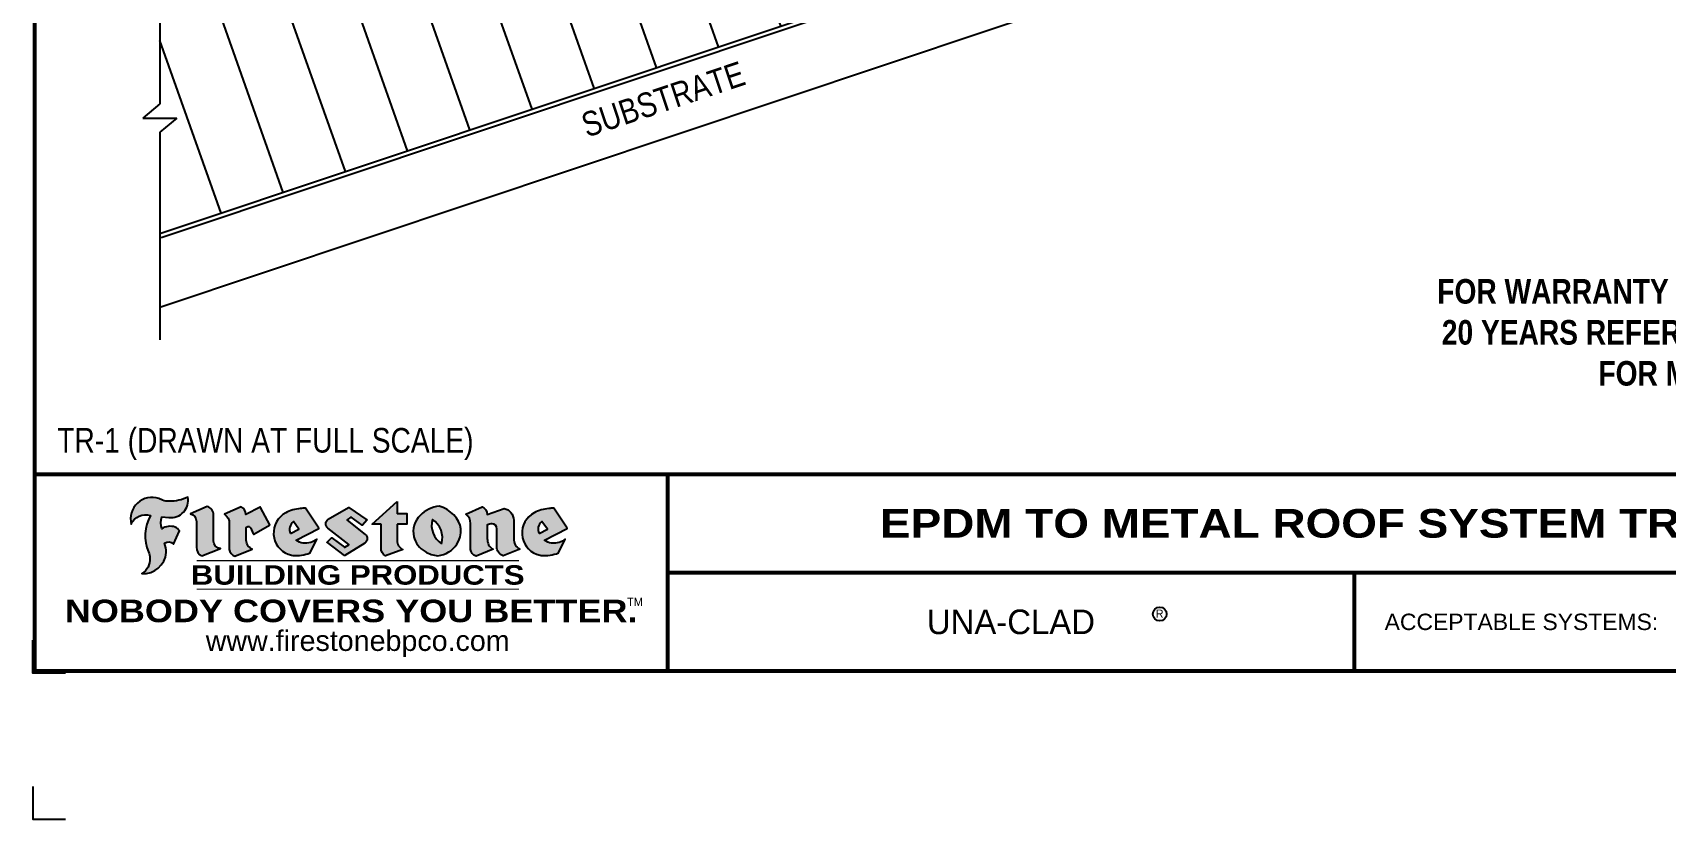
# Model space of a CAD drawing. Header units: inches. Extents: x 0 to 20, y 0 to 16.8.
# Drawn here: x 0 to 12.46, y 0 to 6 of the extents above; entities that cross this region are included whole.
import ezdxf
from ezdxf.enums import TextEntityAlignment as Align

# ---------------------------------------------------------------- set-up
doc = ezdxf.new("R2010")
doc.units = ezdxf.units.IN
doc.header["$MEASUREMENT"] = 0
doc.layers.get('0').update_dxf_attribs({"linetype": 'CONTINUOUS'})
doc.layers.get('DEFPOINTS').update_dxf_attribs({"linetype": 'CONTINUOUS'})
for name, color, linetype in [('FSBP-ANNO-NOTE', 7, 'CONTINUOUS'), ('FSBP-INSULATION', 7, 'CONTINUOUS'), ('FSBP-SUBSTRATE-GENERIC', 9, 'CONTINUOUS'), ('FSBP-TTLB', 7, 'CONTINUOUS'), ('FSBP-TTLB-BORDER', 7, 'CONTINUOUS'), ('FSBP-TTLB-TEXT', 7, 'CONTINUOUS'), ('FSBP-WALL-CURB', 9, 'CONTINUOUS')]:
    doc.layers.add(name, color=color, linetype=linetype)
doc.styles.add('ARIAL', font='arial.ttf')
doc.styles.add('ARIAL_BOLD', font='')
doc.styles.add('BANKGOTHIC', font='bgothm.ttf')
doc.styles.add('FSBP_ARIAL_NAR', font='ARIALN.TTF')
doc.styles.get('ARIAL_BOLD').set_extended_font_data('Arial Black')

# ---------------------------------------------------------------- blocks, each defined once
blk = doc.blocks.new('A$C486F1324')
at = {"layer": 'FSBP-TTLB-TEXT'}
h = blk.add_hatch(color=1, dxfattribs=at)
edge = h.paths.add_edge_path()
edge.add_arc((1.05293473454803, 2.432581823257731), 0.1319107607348553, 264.0410451462098, 370.3106169565175)
edge.add_arc((1.043176611464152, 2.752262660202042), 0.3273056962876236, 270.05058356628535, 295.23459397187514, ccw=False)
edge.add_arc((1.038426922191803, 2.56403150268051), 0.13916565617135, 249.3281275763668, 272.0749124149863, ccw=False)
edge.add_line((0.989299278179902, 2.433825686944644), (0.9631177487359136, 2.445558787492629))
edge.add_arc((0.9095748620182865, 2.291407038981255), 0.1631857907024101, 70.84590087378872, 194.3325259843273)
edge.add_arc((0.8600509757814071, 2.204839658458385), 0.1179914261095279, 70.96950098067123, 156.9641407594483, ccw=False)
edge.add_arc((1.168766374175352, 2.162383550941515), 0.3110405457095052, 150.323113748316, 203.2084295854517)
edge.add_arc((0.7718745149407522, 1.989572487159472), 0.121858715661731, 0.8849157075190988, 24.34668939894999, ccw=False)
edge.add_arc((0.7650031314481953, 1.983307491475024), 0.1289731377238324, -58.36655102076742, 3.6216782311386737, ccw=False)
edge.add_arc((0.8412948678329051, 2.051617467449851), 0.1783301886510352, 267.2205474105585, 354.1381621173521)
edge.add_arc((0.8059370697409881, 2.029692373120287), 0.212787892960859, 0.9996158580669322, 21.00503380861244)
edge.add_arc((1.034432087517867, 2.064164197730946), 0.05136395668415856, 40.821177131732725, 125.52727787225791, ccw=False)
edge.add_line((1.073301941138498, 2.097740834336818), (1.118401912534369, 2.200031471354478))
edge.add_arc((1.056483187403122, 2.160862735149867), 0.07326744446031509, 32.31675181867256, 66.31481236598174)
edge.add_arc((1.047887483703787, 2.124501603239696), 0.110224694801178, 69.81791323323885, 125.254734720681)
edge.add_arc((1.143333842085744, 2.261873949018218), 0.1659710644737307, 164.1569669952081, 196.5811013160487, ccw=False)
edge.add_line((0.9836674837126961, 2.307184524455224), (1.039240299265617, 2.301383838364885))
h = blk.add_hatch(color=1, dxfattribs=at)
edge = h.paths.add_edge_path()
edge.add_line((1.290864384038019, 2.008492524202993), (1.43097033225452, 2.064791420292025))
edge.add_arc((1.436644270662416, 2.121823377800686), 0.0573135041183696, 181.971787100199, 264.31851000495806, ccw=False)
edge.add_line((1.379364702405683, 2.119851370029735), (1.37903731712966, 2.320596934648066))
edge.add_arc((1.309888624547209, 2.320484163719063), 0.06914878453844908, 0.0934405599589634, 72.42834396969008)
edge.add_line((1.330764526052365, 2.386406475112793), (1.202464409119062, 2.328412355415324))
edge.add_arc((1.190871232973747, 2.27232224160737), 0.05727567197445638, -0.017399788185684884, 78.322067691347, ccw=False)
edge.add_line((1.248146902307115, 2.272304847925781), (1.248199233300755, 2.075706805862339))
edge.add_arc((1.321324461293944, 2.07497573358174), 0.07312888236350451, 179.4272023230205, 245.3845503102953)
h = blk.add_hatch(color=1, dxfattribs=at)
edge = h.paths.add_edge_path()
edge.add_line((1.807651786805041, 2.246865396077439), (1.737783921756391, 2.3789790723241))
edge.add_arc((1.735744620158095, 2.377900594660677), 0.002306916790721869, 27.871971334059, 117.3766794470738)
edge.add_line((1.734683811260555, 2.37994914282028), (1.626263425247162, 2.323805327202692))
edge.add_arc((1.56271380654142, 2.324730636700022), 0.06355635479880146, 359.1658080110728, 425.8793658831422)
edge.add_line((1.58868669411409, 2.382737699601435), (1.462504212281334, 2.325700791685492))
edge.add_arc((1.423437031978647, 2.260476169502841), 0.07602957263902102, -3.4414039757249952, 59.079922442849806, ccw=False)
edge.add_line((1.499329501278754, 2.255912287470565), (1.499329501278754, 2.058449488485891))
edge.add_arc((1.556162430058898, 2.062578896434379), 0.05698275005415229, 184.1557352478596, 255.3066498366543)
edge.add_line((1.541709001656801, 2.007459641984056), (1.672916305560551, 2.060182788021976))
edge.add_arc((1.703923541705656, 2.128694263707063), 0.0752015358480571, 207.5160880841914, 245.649226723163, ccw=False)
edge.add_arc((1.736675161903364, 2.139384485703829), 0.1093332836229114, 179.4823365255142, 204.5537900001095, ccw=False)
edge.add_line((1.62734634068791, 2.140372291052628), (1.62734634068791, 2.218192830870564))
edge.add_arc((1.644214729975653, 2.216674003513419), 0.01693662875851178, 28.356188110623293, 174.8549701683578, ccw=False)
edge.add_arc((1.642965400400852, 2.211114314414412), 0.02111886817708026, 22.216893572439176, 40.102139564264576, ccw=False)
edge.add_line((1.662516385616714, 2.219099649108088), (1.682263761023097, 2.175858276730239))
edge.add_arc((1.6843622118052, 2.176816592645914), 0.002306916790685473, 204.5451281842827, 299.6323508190097)
edge.add_line((1.685502826970224, 2.174811383897563), (1.806753100371753, 2.243781709665697))
edge.add_line((1.806753100371753, 2.243781709665697), (1.807651786805041, 2.246865396077439))
h = blk.add_hatch(color=1, dxfattribs=at)
h.paths.add_polyline_path([(2.079013696958969, 2.372509599487572, 0.02524281661523788), (2.04064932662921, 2.369780089618544, 0.1213611957758757), (1.917398876930707, 2.330017413997425, 0.6151668103976068), (1.948366326295928, 2.020927234590275, 0.05306812109568645), (1.983561194740633, 2.012967556948965, 0.1150932231766138), (2.114751686428195, 2.031339923561191), (2.166820534440563, 2.13634411089113, -0.08755405562188731), (2.119855574390459, 2.112121973331725, -0.265591761123442), (2.008317279265117, 2.129763140217776), (2.180972862525681, 2.216714869958551, 0.4518949533370738), (2.18184769374962, 2.220065341664835)])
h.paths.add_polyline_path([(2.029842278823895, 2.211936798819394), (1.966738618897312, 2.179300291603411, -0.3720533890450154), (1.98880241555118, 2.270120236003706)], flags=16)
h = blk.add_hatch(color=1, dxfattribs=at)
edge = h.paths.add_edge_path()
edge.add_arc((2.27603235730526, 2.253253635380584), 0.04152450223225725, 123.20805433950699, 232.2027298779723, ccw=False)
edge.add_line((2.253290182792528, 2.287996660350629), (2.409160936544441, 2.376738928011363))
edge.add_arc((2.410302318411599, 2.374734155577214), 0.002306916790741141, 55.646444661762985, 119.65426054492829, ccw=False)
edge.add_line((2.411604106875319, 2.376638679631967), (2.547434611018917, 2.283795229912059))
edge.add_arc((2.546093867806404, 2.281917925270474), 0.002306916790700397, -42.731101238422525, 54.4661353739603, ccw=False)
edge.add_line((2.547788405158445, 2.280352547283613), (2.514082878729613, 2.24386597727802))
edge.add_arc((2.512388341377596, 2.245431355264869), 0.002306916790673009, 233.7527076894891, 317.2688987613858, ccw=False)
edge.add_line((2.511024327141814, 2.243570890203742), (2.429474878371439, 2.303359494337499))
edge.add_arc((2.428110864135639, 2.301499029276328), 0.002306916790719975, 53.75270768979195, 124.4135619297851)
edge.add_line((2.426807081754208, 2.303402188907356), (2.398558946171835, 2.284050464081318))
edge.add_arc((2.399862728553238, 2.282147304450302), 0.002306916790694715, 124.413561929383, 231.8459020253661)
edge.add_line((2.398437564694706, 2.280333255648443), (2.535524934179665, 2.17263385734519))
edge.add_arc((2.50987198472614, 2.139980978912016), 0.04152450223225738, -55.21225898295222, 51.84590202520428, ccw=False)
edge.add_line((2.533563285444262, 2.105878096982181), (2.380059912363055, 2.01288121029809))
edge.add_arc((2.378864566801948, 2.014854282539261), 0.002306916790727091, 233.2955624372944, 301.20872157023166, ccw=False)
edge.add_line((2.377485752065996, 2.013004759626924), (2.246891586179532, 2.110362385828026))
edge.add_arc((2.248272903809107, 2.112210040201936), 0.002306916790697761, 135.5134179846413, 233.2179869199888, ccw=False)
edge.add_line((2.246627115749294, 2.113826594173005), (2.278464340477814, 2.146239569709692))
edge.add_arc((2.280110128537683, 2.144623015738608), 0.002306916790748419, 53.03528399993951, 135.5134179853709, ccw=False)
edge.add_line((2.281497330874759, 2.146466256025562), (2.37745964320722, 2.074246076768972))
edge.add_arc((2.378846845544219, 2.076089317055831), 0.002306916790626977, 233.0352840000668, 302.2362632414408)
edge.add_line((2.380077382034147, 2.074137998264391), (2.409909958711938, 2.092950954072577))
edge.add_arc((2.408679422222006, 2.094902272864085), 0.002306916790685166, 302.2362632406177, 412.2027298768422)
edge.add_line((2.410093260944637, 2.096725162094273), (2.2505832602986, 2.22044162923676))
h = blk.add_hatch(color=1, dxfattribs=at)
edge = h.paths.add_edge_path()
edge.add_line((2.779085526150499, 2.423583663157117), (2.779085526150499, 2.333881224553082))
edge.add_arc((2.781392442941157, 2.333881224553068), 0.00230691679065842, 179.9999999996471, 269.9999999996471)
edge.add_line((2.781392442941143, 2.331574307762409), (2.851042658398813, 2.331574307762409))
edge.add_arc((2.851042658398813, 2.329267390971708), 0.002306916790701052, 0, 90, ccw=False)
edge.add_line((2.853349575189514, 2.329267390971708), (2.853349575189514, 2.251757171804073))
edge.add_arc((2.851042658398828, 2.251757171804087), 0.002306916790686842, 269.99999999964706, 359.99999999964706, ccw=False)
edge.add_line((2.851042658398813, 2.2494502550134), (2.781392442941143, 2.2494502550134))
edge.add_arc((2.781392442941157, 2.247143338222742), 0.00230691679065842, 90.00000000035294, 180.0000000003529)
edge.add_line((2.779085526150499, 2.247143338222727), (2.779085526150499, 2.127433711485182))
edge.add_arc((2.852360918257401, 2.12369642034561), 0.07337063740681414, 177.0802527808787, 245.3249543133826)
edge.add_line((2.821730779419073, 2.057025249452735), (2.690154522263373, 2.008229701244503))
edge.add_arc((2.724235369940526, 2.066534893757658), 0.06753517344606048, 177.0345319916278, 239.69264280249018, ccw=False)
edge.add_line((2.656790633108545, 2.070028763539753), (2.656790633108545, 2.247143338222727))
edge.add_arc((2.654483716317887, 2.247143338222742), 0.00230691679065842, 359.9999999996471, 449.999999999647)
edge.add_line((2.654483716317901, 2.2494502550134), (2.588482915647847, 2.2494502550134))
edge.add_line((2.588482915647847, 2.2494502550134), (2.779085526150499, 2.423583663157117))
h = blk.add_hatch(color=1, dxfattribs=at)
edge = h.paths.add_edge_path(flags=16)
edge.add_arc((2.955988474005852, 2.146034781181318), 0.1684614578629418, 344.5558804047866, 417.0140046669545)
edge.add_arc((3.210083044523077, 2.242479849301684), 0.1684614578629413, 164.5558804047865, 237.0140046669547)
edge = h.paths.add_edge_path()
edge.add_arc((3.085000081380657, 2.190898847034975), 0.1828726885096672, 136.0914512150048, 191.213418978326)
edge.add_arc((3.080564515311864, 2.199009864590429), 0.1803148804748503, 194.0167254156723, 240.6663730831859)
edge.add_arc((3.113672006657439, 2.246327426840207), 0.2378525180183702, 239.2975390661776, 264.2889872773176)
edge.add_arc((3.064469747004688, 2.211810064170161), 0.2037606892471559, 277.1986764832036, 326.503572961274)
edge.add_arc((3.093364291682004, 2.196728640902951), 0.1713748657917089, 325.3768876809903, 406.3828327799088)
edge.add_arc((3.027464452944376, 2.141218864507682), 0.2571945645850002, 44.28462553519766, 73.82901434867304)
edge.add_arc((3.13277746446545, 2.132489990494792), 0.2579560664039133, 97.50292863483666, 134.1039137579026)
h = blk.add_hatch(color=1, dxfattribs=at)
edge = h.paths.add_edge_path()
edge.add_line((3.33831519343592, 2.058643648811753), (3.33831519343592, 2.255912287470565))
edge.add_arc((3.262422724135841, 2.260476169502887), 0.076029572638996, 356.5585960242387, 419.0799224428129)
edge.add_line((3.301489904438557, 2.325700791685492), (3.427672386271257, 2.382737699601435))
edge.add_arc((3.401699498698617, 2.324730636699968), 0.06355635479883828, 0.39626228338801184, 65.87936588318729, ccw=False)
edge.add_line((3.465254333483887, 2.325170194128376), (3.596151383567263, 2.371448459092008))
edge.add_arc((3.571369086579416, 2.27774289547643), 0.09692726601172152, 2.366977007666776, 75.18615851992018, ccw=False)
edge.add_line((3.668213654208745, 2.281745971443158), (3.668213654208745, 2.142456301410775))
edge.add_arc((3.777502514268014, 2.139339897279081), 0.1093332836229047, 178.3666365323575, 204.5537900000423)
edge.add_arc((3.744750894070185, 2.128649675282367), 0.07520153584796174, 207.5160880841712, 245.2240541443093)
edge.add_line((3.71323611585031, 2.060370178010899), (3.588210878431101, 2.010131177172084))
edge.add_arc((3.610972150886048, 2.078197660558692), 0.07177131519198725, 180.3328587115749, 251.5101856666586, ccw=False)
edge.add_line((3.539202046833867, 2.077780708850796), (3.539202046833867, 2.2155300510111))
edge.add_arc((3.501944494155337, 2.215955952136818), 0.0372599868942854, 359.3450650296065, 449.0500281941028)
edge.add_arc((3.498394839000171, 2.188871092646112), 0.06447454900600776, 86.29402372314017, 119.8211331593848)
edge.add_line((3.46633203284519, 2.244808056551889), (3.46633203284519, 2.140372291052628))
edge.add_arc((3.575660854060708, 2.139384485703815), 0.1093332836229751, 179.482336525507, 204.5537900001025)
edge.add_arc((3.542909233862866, 2.128694263706967), 0.0752015358479639, 207.51608808417, 245.6492267231416)
edge.add_line((3.511901997717774, 2.060182788021976), (3.380694693813967, 2.007459641984056))
edge.add_arc((3.395127450940398, 2.062546484817654), 0.05694615642555727, 183.9298782390169, 255.318496325343, ccw=False)
h = blk.add_hatch(color=1, dxfattribs=at)
h.paths.add_polyline_path([(3.973320437169735, 2.372509599487572, 0.02524281661523822), (3.934956066840033, 2.369780089618544, 0.1085638477195505), (3.823515797474061, 2.33691113673602, 0.6425897848490651), (3.842673066506751, 2.020927234590275, 0.05306812109569052), (3.877867934951342, 2.012967556948965, 0.1150932231766133), (4.009058426638961, 2.031339923561191), (4.061127274651329, 2.13634411089113, -0.08755405562189084), (4.014162314601225, 2.112121973331725, -0.2655917611234366), (3.902624019475826, 2.129763140217776), (4.075279602736447, 2.216714869958551, 0.4518949533370731), (4.076154433960386, 2.220065341664835)])
h.paths.add_polyline_path([(3.924149019034718, 2.211936798819394), (3.861045359108135, 2.179300291603411, -0.3720533890450147), (3.883109155761946, 2.270120236003706)], flags=16)
blk.add_circle((8.593239434063564, 1.565680298552095), 0.05268028021839655)
at = {"layer": 'DEFPOINTS', "color": 1}
blk.add_lwpolyline([(0.2499999648784577, 1.115208302549462), (-3.512154225088215e-08, 1.115208302549462), (-3.512154225088215e-08, 1.365208302549462)], dxfattribs=at)
at = {"layer": 'DEFPOINTS', "linetype": 'Continuous', "ltscale": 1.75}
blk.add_lwpolyline([(-3.512154225088215e-08, 0.2499999692161197), (-3.512154225088215e-08, -3.078388033372903e-08), (0.2499999648784577, -3.078388033372903e-08)], dxfattribs=at)
at = {"layer": 'FSBP-TTLB', "const_width": 0.03125}
for points in [[(0.01562496487845775, 2.630833302549462), (0.01562496487845775, 1.130833302549462), (20.01562496487846, 1.130833302549462), (20.01562496487846, 2.630833302549462), (0.01562496487845775, 2.630833302549462)], [(4.840833492085227, 2.630833302549462), (4.840833492085227, 1.880833302549462)], [(4.840833492085227, 1.880833302549462), (15.85591267006784, 1.880833302549462)], [(4.840833492085227, 1.880833302549462), (4.840833492085227, 1.130833302549462)]]:
    blk.add_lwpolyline(points, dxfattribs=at)
at = {"layer": 'FSBP-TTLB-BORDER', "const_width": 0.03125}
blk.add_lwpolyline([(20.01562496487846, 2.630833302549462), (20.01562496487846, 15.63083330254946), (0.01562496487845775, 15.63083330254946), (0.01562496487845775, 2.630833302549462)], dxfattribs=at)
at = {"layer": 'FSBP-TTLB-TEXT', "color": 1}
blk.add_line((0.7514681707107965, 2.251010548403869), (0.7514681707107965, 2.251010548403869), dxfattribs=at)
for points in [[(1.039240288603781, 2.301383839477765, 0.5000510906601082), (1.182715385655359, 2.456191808344684, -0.1103304102359608), (1.043465573188274, 2.424957091469324, -0.09957876667165425), (0.989299278179902, 2.433825686944644), (0.9631177487359136, 2.445558787492629, 0.5978159689075124), (0.7514681707107965, 2.251010548403869, -0.3938834584182213), (0.8985246071333276, 2.316382279576757, 0.2349406564350952), (0.8828960471532977, 2.039809584686154, -0.1027304183841549), (0.893718696891784, 1.991454482752047, -0.2772692352614086), (0.8326473561440534, 1.873497067927772, 0.3985429150902959), (1.018692578968699, 2.03340460748511, 0.0875124847930418), (1.004584981218573, 2.105966186820112, -0.3874031597924062), (1.073301941138498, 2.097740834336818), (1.118401912534369, 2.200031471354478, 0.1494423498871741), (1.085915528859078, 2.22795860457687, 0.2467195073738216), (0.9842643930489484, 2.214510412139376, -0.1424285161541127), (0.9836674837126961, 2.307184524455224), (1.039240299265617, 2.301383838364885)], [(2.18184769374962, 2.220065341664835), (2.079013696958969, 2.372509599487572, 0.02524281661523788), (2.04064932662921, 2.369780089618544, 0.1085638477195265), (1.929209057263352, 2.33691113673602, 0.6425897848491228), (1.948366326295928, 2.020927234590275, 0.05306812109568648), (1.983561194740633, 2.012967556948965, 0.1150932231766137), (2.114751686428195, 2.031339923561191), (2.166820534440563, 2.13634411089113, -0.0875540556218873), (2.119855574390459, 2.112121973331725, -0.2655917611234418), (2.008317279265117, 2.129763140217776), (2.180972862525681, 2.216714869958551)], [(2.779085526150499, 2.423583663157117), (2.779085526150499, 2.333881224553082, 0.4142135623730958), (2.781392442941143, 2.331574307762409), (2.851042658398813, 2.331574307762409, -0.414213562373095), (2.853349575189514, 2.329267390971708), (2.853349575189514, 2.251757171804073, -0.4142135623730938), (2.851042658398813, 2.2494502550134), (2.781392442941143, 2.2494502550134, 0.4142135623730958), (2.779085526150499, 2.247143338222727), (2.779085526150499, 2.127433711485182, 0.3068985753588853), (2.821730779419073, 2.057025249452735), (2.690154522263373, 2.008229701244503, -0.2804194150632976), (2.656790633108545, 2.070028763539753), (2.656790633108545, 2.247143338222727, 0.414213562373095), (2.654483716317901, 2.2494502550134), (2.588482915647847, 2.2494502550134), (2.779085526150499, 2.423583663157117)], [(4.076154433960386, 2.220065341664835), (3.973320437169735, 2.372509599487572, 0.02524281661523788), (3.934956066840033, 2.369780089618544, 0.1085638477195265), (3.823515797474061, 2.33691113673602, 0.6425897848491228), (3.842673066506751, 2.020927234590275, 0.05306812109568648), (3.877867934951342, 2.012967556948965, 0.1150932231766137), (4.009058426638961, 2.031339923561191), (4.061127274651329, 2.13634411089113, -0.0875540556218873), (4.014162314601225, 2.112121973331725, -0.2655917611234418), (3.902624019475826, 2.129763140217776), (4.075279602736447, 2.216714869958551)], [(4.075279602736447, 2.216714869958551, 0.4518949533370731), (4.076154433960386, 2.220065341664835, 0.4518949533370731)]]:
    blk.add_lwpolyline(points, format="xyb", dxfattribs=at)
for points in [[(1.290864384038019, 2.008492524202993), (1.43097033225452, 2.064791420292025, -0.3756100036733062), (1.379364702405683, 2.119851370029735), (1.37903731712966, 2.320596934648066, 0.3265360292958048), (1.330764526052365, 2.386406475112793), (1.202464409119062, 2.328412355415324, -0.3557863980845349), (1.248146902307115, 2.272304847925781), (1.248199233300755, 2.075706805862339, 0.2960110723418457)], [(1.807651786805041, 2.246865396077439), (1.737783921756391, 2.3789790723241, 0.4116839150163434), (1.734683811260555, 2.37994914282028), (1.626263425247162, 2.323805327202692, 0.2996033003794034), (1.58868669411409, 2.382737699601435), (1.462504212281334, 2.325700791685492, -0.2797757560995365), (1.499329501278754, 2.255912287470565), (1.499329501278754, 2.058449488485891, 0.320828638474519), (1.541709001656801, 2.007459641984056), (1.672916305560551, 2.060182788021976, -0.1679398621276611), (1.637228717577119, 2.093951330204405, -0.1098333365370753), (1.62734634068791, 2.140372291052628), (1.62734634068791, 2.218192830870564, -0.743334502655012), (1.659119166646138, 2.224718079671632, -0.07819791644735608), (1.662516385616714, 2.219099649108088), (1.682263761023097, 2.175858276730239, 0.4404648714563479), (1.685502826970224, 2.174811383897563), (1.806753100371753, 2.243781709665697)], [(2.2505832602986, 2.22044162923676, -0.5150044486718882), (2.253290182792528, 2.287996660350629), (2.409160936544441, 2.376738928011363, -0.2867822934100265), (2.411604106875319, 2.376638679631967), (2.547434611018917, 2.283795229912059, -0.4515027974650387), (2.547788405158445, 2.280352547283613), (2.514082878729613, 2.24386597727802, -0.3814439164929681), (2.511024327141814, 2.243570890203742), (2.429474878371439, 2.303359494337499, 0.3184718635035665), (2.426807081754208, 2.303402188907356), (2.398558946171835, 2.284050464081318, 0.5064094529656681), (2.398437564694706, 2.280333255648443), (2.535524934179665, 2.17263385734519, -0.5043597839115849), (2.533563285444262, 2.105878096982181), (2.380059912363055, 2.01288121029809, -0.3053163970316367), (2.377485752065996, 2.013004759626924), (2.246891586179532, 2.110362385828026, -0.4541703869768119), (2.246627115749294, 2.113826594173005), (2.278464340477814, 2.146239569709692, -0.3762644290664977), (2.281497330874759, 2.146466256025562), (2.37745964320722, 2.074246076768972, 0.3114700032088108), (2.380077382034147, 2.074137998264391), (2.409909958711938, 2.092950954072577, 0.520381097387146), (2.410093260944637, 2.096725162094273)], [(2.953249883604445, 2.317722762716059, 0.2452625673097023), (2.905618498745599, 2.155336675924431, 0.2064059665179019), (2.992229303852542, 2.041814614862275, 0.1094800500670344), (3.090003063353111, 2.009655498951545, 0.2185147641853038), (3.234389909721659, 2.09935759961418, 0.3689489483072479), (3.211584927988571, 2.320798080235917, 0.1296305888694145), (3.099094368954257, 2.388237485636708, 0.1610736375384317)], [(3.33831519343592, 2.058643648811753), (3.33831519343592, 2.255912287470565, 0.2797757560995341), (3.301489904438557, 2.325700791685492), (3.427672386271257, 2.382737699601435, -0.2937618496109166), (3.465254333483887, 2.325170194128376), (3.596151383567263, 2.371448459092008, -0.3288760160581939), (3.668213654208745, 2.281745971443158), (3.668213654208745, 2.142456301410775, 0.114762897203527), (3.678056069941721, 2.093906741779776, 0.166032965990522), (3.71323611585031, 2.060370178010899), (3.588210878431101, 2.010131177172084, -0.3209557512194564), (3.539202046833867, 2.077780708850796), (3.539202046833867, 2.2155300510111, 0.4127061514896111), (3.502562241494348, 2.253210817746393, 0.1473421876160361), (3.46633203284519, 2.244808056551889), (3.46633203284519, 2.140372291052628, 0.1098333365370753), (3.476214409734399, 2.093951330204376, 0.1679398621276611), (3.511901997717774, 2.060182788021976), (3.380694693813967, 2.007459641984056, -0.3219729545308964), (3.33831519343592, 2.058643648811753, 29.1476284739)], [(1.966738618897312, 2.179300291603411), (2.029842278823895, 2.211936798819394), (1.98880241555118, 2.270120236003706, 0.3720533890450154)], [(3.118366895036178, 2.101173760584302, 0.3271311138286319), (3.047704623492751, 2.287340869898699, 0.3271311138286322)], [(3.861045359108135, 2.179300291603411), (3.924149019034718, 2.211936798819394), (3.883109155761946, 2.270120236003706, 0.3720533890450154)]]:
    blk.add_lwpolyline(points, format="xyb", close=True, dxfattribs=at)
at = {"layer": 'FSBP-TTLB-TEXT'}
for points, const_width in [([(1.249551544687665, 1.972387724376318), (3.706854447563717, 1.972387724376304)], 0.0078125), ([(10.07714779415524, 1.880833302549462), (10.07714779415524, 1.130833302549462)], 0.03125), ([(1.249551544687665, 1.754677206499863), (3.706854447563717, 1.754677206499878)], 0.0078125)]:
    blk.add_lwpolyline(points, dxfattribs=dict(at, const_width=const_width))
at = {"layer": 'FSBP-TTLB-TEXT', "color": 1}
for centre, start, end in [((1.805612485206739, 2.245786918414026), 299.6323508193319, 27.87197133380466), ((2.179935225669015, 2.218775252164079), 296.7304547840455, 34.00233684987402)]:
    blk.add_arc(centre, 0.00230691679068068, start, end, dxfattribs=at)
at = {"layer": 'FSBP-TTLB-TEXT', "lineweight": 18, "style": 'ARIAL_BOLD'}
blk.add_text('BUILDING PRODUCTS', height=0.1484375, dxfattribs=at).set_placement((2.478202996125691, 1.863532465438098), align=Align.MIDDLE_CENTER)
at = {"layer": 'FSBP-TTLB-TEXT', "color": 1}
for s, height, style, p in [('NOBODY COVERS YOU BETTER.', 0.171875, 'ARIAL_BOLD', (2.428229228481842, 1.589182851962093)), ('TM', 0.0625, 'BANKGOTHIC', (4.592296138251458, 1.658258798256043))]:
    blk.add_text(s, height=height, dxfattribs=dict(at, style=style)).set_placement(p, align=Align.MIDDLE_CENTER)
at = {"layer": 'FSBP-TTLB-TEXT'}
for s, height, style, p in [('UNA-CLAD', 0.1875, 'BANKGOTHIC', (7.458990643120234, 1.505833302549462)), ('R', 0.0625, 'BANKGOTHIC', (8.592447004938792, 1.568314485865656)), ('www.firestonebpco.com', 0.15625, 'ARIAL', (2.478202996125691, 1.362175995809338))]:
    blk.add_text(s, height=height, dxfattribs=dict(at, style=style)).set_placement(p, align=Align.MIDDLE_CENTER)
at = {"layer": 'FSBP-TTLB-TEXT', "style": 'ARIAL'}
blk.add_text('ACCEPTABLE SYSTEMS:', height=0.125, dxfattribs=at).set_placement((10.30843778079408, 1.505833302549462), align=Align.MIDDLE_LEFT)
at = {"layer": 'FSBP-TTLB-TEXT'}
for tag, height, style, p in [('MAXIMUM_WARRANTY', 0.1875, 'ARIAL_BOLD', (18.05549597262787, 2.85485773330052)), ('ACCPT_SYSTEMS', 0.21875, 'ARIAL', (12.51000666906039, 1.505833302549462))]:
    blk.add_attdef(tag, text='', height=height, dxfattribs=dict(at, style=style)).set_placement(p, align=Align.MIDDLE_LEFT)
for tag, height, style, p in [('DETAIL_DESCP_LINE_1', 0.21875, 'ARIAL_BOLD', (10.34680946719057, 2.25720148330052)), ('ISSUE_REV_DATE', 0.21875, 'ARIAL', (16.85632130115108, 1.902577359955217)), ('DETAIL_NUMBER', 0.4375, 'ARIAL', (18.9350408723662, 1.73767023330052))]:
    blk.add_attdef(tag, text='', height=height, dxfattribs=dict(at, style=style)).set_placement(p, align=Align.MIDDLE_CENTER)

msp = doc.modelspace()

# ---------------------------------------------------------------- hatches: boundary and pattern name
at = {"layer": 'FSBP-INSULATION'}
h = msp.add_hatch(dxfattribs=at)
h.set_pattern_fill('ANSI31', color=256, scale=4, angle=64.5, style=0)
h.set_pattern_definition([(109.5, (-0.01100022514508936, -0.2796175205723159), (-0.4713207455460893, -0.1669034296168854), [])])
h.paths.add_polyline_path([(14.40752769132697, 8.962434489957786), (14.40752769132697, 10.19695712182311), (14.53744825063867, 10.30458683687619), (14.27760713226845, 10.30458683687619), (14.40752769132697, 10.41221655252847), (14.40752769132697, 11.07141910614891), (11.57017794829294, 10.12205516233931), (11.57764613955285, 10.09973509142193), (11.61051322942381, 10.09383614299924), (11.58515847016377, 10.07728310188992), (11.59267080077469, 10.05483111235792), (11.62553789064565, 10.04893216393522), (11.60018313138561, 10.0323791228259), (11.60769546199653, 10.0099271332939), (11.64056255186748, 10.00402818487122), (11.61520779260745, 9.987475143761896), (11.62272012321836, 9.965023154229884), (11.65558721308932, 9.9591242058072), (11.63023245382929, 9.942571164697881), (11.63774478444021, 9.920119175165873), (11.67061187431116, 9.914220226743184), (11.64525711505113, 9.897667185633866), (11.65276944566204, 9.875215196101863), (11.68563653553299, 9.86931624767917), (11.66028177627296, 9.852763206569849), (11.66779410688388, 9.830311217037849), (11.70066119675484, 9.824412268615163), (11.6753064374948, 9.807859227505844), (11.68281876810572, 9.78540723797383), (11.71568585797667, 9.779508289551147), (11.69033109871663, 9.762955248441829), (11.69784342932756, 9.740503258909822), (11.73071051919851, 9.73460431048713), (11.70535575993848, 9.718051269377813), (11.71286809054939, 9.69559927984581), (11.74573518042035, 9.689700331423117), (11.72038042116031, 9.673147290313798), (11.72789275177124, 9.650695300781793), (11.76075984164218, 9.644796352359112), (11.73540508238215, 9.628243311249793), (11.74291741299307, 9.60579132171778), (11.77578450286402, 9.599892373295097), (11.75042974360399, 9.583339332185776), (11.7579420742149, 9.56088734265377), (11.79080916408586, 9.554988394231081), (11.76545440482582, 9.538435353121763), (11.77296673543675, 9.51598336358976), (11.8058338253077, 9.510084415167064), (11.78047906604767, 9.493531374057746), (11.78799139665859, 9.471079384525746), (11.82085848652954, 9.46518043610306), (11.7955037272695, 9.448627394993741), (11.80301605788043, 9.426175405461729), (11.83588314775137, 9.420276457039044), (11.81052838849134, 9.403723415929726), (11.81804071910226, 9.381271426397715), (11.85090780897321, 9.375372477975029), (11.82555304971318, 9.358819436865708), (11.83306538032409, 9.336367447333705), (11.86593247019506, 9.330468498911014), (11.84057771093502, 9.313915457801693), (11.84809004154594, 9.291463468269692), (11.88095713141688, 9.285564519847005), (11.85560237215685, 9.269011478737688), (11.86311470276777, 9.246559489205678), (11.89598179263873, 9.240660540782992), (11.87062703337869, 9.224107499673671), (11.87813936398961, 9.201655510141668), (11.91100645386057, 9.195756561718978), (11.88565169460053, 9.179203520609656), (11.89316402521145, 9.156751531077655), (11.9260311150824, 9.150852582654961), (11.90067635582237, 9.134299541545642), (11.90818868643328, 9.111847552013641), (11.94105577630424, 9.105948603590955), (11.91570101704421, 9.089395562481636), (11.92321334765513, 9.066943572949622), (11.95608043752608, 9.06104462452694), (11.93072567826604, 9.044491583417622), (11.93823800887697, 9.022039593885616), (11.97110509874792, 9.016140645462924), (11.94575033948788, 8.999587604353604), (11.9532626700988, 8.9771356148216), (11.98612975996976, 8.971236666398909), (11.96077500070972, 8.95468362528959), (11.96828733132064, 8.932231635757585), (12.00115442119159, 8.926332687334904), (11.97579966193155, 8.909779646225584), (11.98331199254248, 8.887327656693571), (12.01617908241342, 8.881428708270889), (11.9908243231534, 8.86487566716157), (11.99833665376431, 8.84242367762956), (12.03120374363527, 8.836524729206872), (12.00584898437523, 8.819971688097551), (12.01336131498615, 8.797519698565551), (12.0462284048571, 8.791620750142856), (12.02087364559707, 8.775067709033538), (12.02838597620799, 8.752615719501536), (12.06125306607894, 8.746716771078852), (12.03589830681891, 8.730163729969533), (12.04341063742983, 8.707711740437519), (12.07627772730078, 8.701812792014834), (12.05092296804074, 8.685259750905518), (12.05843529865167, 8.662807761373509), (12.09130238852261, 8.656908812950821), (12.06594762926259, 8.640355771841502), (12.0734599598735, 8.617903782309499), (12.10632704974446, 8.612004833886806), (12.08097229048443, 8.595451792777485), (12.08848462109534, 8.572999803245485), (12.12135171096629, 8.567100854822794), (12.09599695170626, 8.550547813713475), (12.10350928231718, 8.528095824181475), (12.13637637218813, 8.522196875758784), (12.1110216129281, 8.50564383464946), (12.11853394353901, 8.483191845117464), (12.15140103340997, 8.47729289669477), (12.12604627414994, 8.460739855585452), (12.13355860476085, 8.438287866053454), (12.1664256946318, 8.432388917630758), (12.14107093537177, 8.41583587652144), (12.14858326598269, 8.39338388698944), (12.18145035585364, 8.387484938566748), (12.15609559659361, 8.370931897457424), (12.16360792720452, 8.348479907925427), (12.19647501707548, 8.342580959502737), (12.17112025781545, 8.326027918393414), (12.17863258842636, 8.303575928861415), (12.21149967829732, 8.297676980438723), (12.18614491903728, 8.281123939329403), (12.1936572496482, 8.258671949797405), (12.22652433951915, 8.25277300137471), (12.20116958025911, 8.236219960265391), (12.20478726110312, 8.225407851926901)])
h.paths.add_polyline_path([(6.541645921268859, 8.43953188213077), (6.540422865495042, 8.437488200051595), (6.573289955365993, 8.431589251628909), (6.547935196105961, 8.41503621051959), (6.555447526716879, 8.392584220987585), (6.588314616587837, 8.386685272564895), (6.562959857327801, 8.370132231455575), (6.570472187938719, 8.347680241923571), (6.60333927780967, 8.341781293500887), (6.577984518549634, 8.325228252391568), (6.585496849160556, 8.302776262859558), (6.618363939031507, 8.29687731443687), (6.593009179771474, 8.280324273327553), (6.600521510382393, 8.257872283795543), (6.633388600253348, 8.251973335372858), (6.608033840993315, 8.235420294263537), (6.61554617160423, 8.212968304731536), (6.648413261475184, 8.207069356308843), (6.623058502215152, 8.190516315199522), (6.630570832826074, 8.16806432566752), (6.663437922697021, 8.162165377244834), (6.638083163436988, 8.145612336135516), (6.645595494047907, 8.123160346603502), (6.678462583918858, 8.117261398180819), (6.653107824658825, 8.1007083570715), (6.660620155269747, 8.078256367539494), (6.693487245140698, 8.072357419116804), (6.668132485880665, 8.055804378007483), (6.67564481649158, 8.033352388475482), (6.708511906362538, 8.027453440052788), (6.683157147102506, 8.01090039894347), (6.690669477713421, 7.988448409411468), (6.723536567584372, 7.98254946098878), (6.698181808324339, 7.965996419879463), (6.705694138935261, 7.943544430347453), (6.738561228806208, 7.937645481924765), (6.713206469546176, 7.921092440815448), (6.720718800157098, 7.898640451283441), (6.753585890028052, 7.892741502860751), (6.728231130768016, 7.876188461751434), (6.735743461378938, 7.853736472219431), (6.768610551249889, 7.847837523796736), (6.743255791989853, 7.831284482687416), (6.750768122600775, 7.808832493155414), (6.783635212471722, 7.802933544732729), (6.75828045321169, 7.786380503623413), (6.765792783822612, 7.763928514091399), (6.798659873693563, 7.758029565668716), (6.773305114433526, 7.741476524559397), (6.780817445044448, 7.719024535027387), (6.813684534915399, 7.7131255866047), (6.78832977565537, 7.696572545495381), (6.795842106266285, 7.674120555963378), (6.82870919613724, 7.668221607540685), (6.803354436877207, 7.651668566431366), (6.810866767488125, 7.629216576899363), (6.843733857359076, 7.623317628476678), (6.81837909809904, 7.60676458736736), (6.825891428709966, 7.584312597835348), (6.858758518580913, 7.578413649412662), (6.833403759320881, 7.561860608303345), (6.840916089931799, 7.539408618771335), (6.87378317980275, 7.533509670348648), (6.848428420542721, 7.51695662923933), (6.855940751153639, 7.494504639707327), (6.888807841024594, 7.488605691284633), (6.863453081764558, 7.472052650175312), (6.870965412375476, 7.44960066064331), (6.903832502246427, 7.443701712220626), (6.878477742986394, 7.427148671111309), (6.885990073597316, 7.404696681579295), (6.918857163468267, 7.398797733156611), (6.893502404208235, 7.382244692047292), (6.901014734819153, 7.359792702515286), (6.933881824690104, 7.353893754092597), (6.908527065430071, 7.337340712983277), (6.91603939604099, 7.314888723451274), (6.948906485911941, 7.308989775028581), (6.923551726651908, 7.292436733919262), (6.93106405726283, 7.269984744387259), (6.963931147133778, 7.264085795964576), (6.938576387873745, 7.247532754855255), (6.946088718484667, 7.225080765323243), (6.978955808355618, 7.219181816900559), (6.953601049095582, 7.20262877579124), (6.961113379706504, 7.180176786259231), (6.993980469577455, 7.174277837836543), (6.968625710317422, 7.157724796727225), (6.97613804092834, 7.135272807195221), (7.009005130799295, 7.129373858772529), (6.983650371539262, 7.112820817663208), (6.991162702150181, 7.090368828131205), (7.024029792021132, 7.084469879708523), (6.998675032761096, 7.067916838599203), (7.006187363372018, 7.04546484906719), (7.039054453242969, 7.039565900644507), (7.013699693982936, 7.023012859535188), (7.021212024593854, 7.000560870003181), (7.054079114464805, 6.994661921580493), (7.028724355204773, 6.978108880471172), (7.036236685815691, 6.955656890939171), (7.069103775686649, 6.949757942516477), (7.043749016426609, 6.933204901407156), (7.051261347037531, 6.910752911875155), (7.084128436908479, 6.904853963452471), (7.058773677648446, 6.888300922343152), (7.066286008259368, 6.865848932811138), (7.099153098130323, 6.859949984388456), (7.073798338870287, 6.843396943279136), (7.081310669481205, 6.820944953747128), (7.11417775935216, 6.81504600532444), (7.088823000092127, 6.798492964215121), (7.096335330703045, 6.776040974683117), (7.129202420573996, 6.770142026260426), (7.103847661313964, 6.753588985151106), (7.111359991924882, 6.731136995619102), (7.144227081795833, 6.725238047196419), (7.1188723225358, 6.7086850060871), (7.126384653146722, 6.686233016555088), (7.159251743017673, 6.680334068132403), (7.133896983757641, 6.663781027023085), (7.141409314368559, 6.641329037491072), (7.174276404239514, 6.635430089068388), (7.148921644979477, 6.618877047959068), (7.156433975590396, 6.596425058427057), (7.189301065461347, 6.590526110004371), (7.163946306201314, 6.573973068895055), (7.171458636812236, 6.551521079363041), (7.191380715538756, 6.547945487020007), (12.09462924768128, 8.188549496230308), (12.10388258243426, 8.194590603897451), (12.09637025182334, 8.217042593429461), (12.06350316195239, 8.222941541852146), (12.08885792121242, 8.239494582961463), (12.0813455906015, 8.261946572493473), (12.04847850073055, 8.267845520916158), (12.07383325999059, 8.284398562025478), (12.06632092937966, 8.306850551557485), (12.03345383950872, 8.312749499980168), (12.05880859876875, 8.329302541089488), (12.05129626815783, 8.351754530621498), (12.01842917828688, 8.35765347904418), (12.04378393754691, 8.374206520153502), (12.03627160693599, 8.396658509685508), (12.00340451706504, 8.402557458108191), (12.02875927632508, 8.419110499217512), (12.02124694571416, 8.441562488749518), (11.98837985584321, 8.447461437172203), (12.01373461510324, 8.464014478281525), (12.00622228449232, 8.486466467813534), (11.97335519462137, 8.492365416236217), (11.9987099538814, 8.508918457345533), (11.99119762327049, 8.531370446877542), (11.95833053339953, 8.537269395300227), (11.98368529265957, 8.553822436409549), (11.97617296204864, 8.576274425941554), (11.9433058721777, 8.58217337436424), (11.96866063143773, 8.598726415473557), (11.96114830082681, 8.621178405005573), (11.92828121095586, 8.627077353428255), (11.95363597021589, 8.643630394537576), (11.94612363960497, 8.666082384069583), (11.91325654973402, 8.671981332492269), (11.93861130899405, 8.68853437360159), (11.93109897838313, 8.710986363133593), (11.89823188851218, 8.716885311556286), (11.92358664777222, 8.7334383526656), (11.9160743171613, 8.755890342197606), (11.88320722729034, 8.761789290620289), (11.90856198655037, 8.77834233172961), (11.90104965593945, 8.800794321261623), (11.8681825660685, 8.806693269684306), (11.89353732532854, 8.823246310793627), (11.88602499471762, 8.845698300325632), (11.85315790484666, 8.851597248748323), (11.8785126641067, 8.86815028985764), (11.87100033349579, 8.890602279389643), (11.83813324362483, 8.896501227812339), (11.86348800288486, 8.91305426892165), (11.85597567227394, 8.93550625845366), (11.82310858240299, 8.941405206876343), (11.84846334166303, 8.957958247985662), (11.84095101105211, 8.980410237517674), (11.80808392118115, 8.986309185940359), (11.83343868044118, 9.002862227049679), (11.82592634983027, 9.025314216581686), (11.79305925995931, 9.031213165004374), (11.81841401921934, 9.047766206113694), (11.81090168860843, 9.070218195645694), (11.77803459873748, 9.076117144068393), (11.80338935799751, 9.092670185177704), (11.7958770273866, 9.115122174709711), (11.76300993751564, 9.121021123132396), (11.78836469677567, 9.137574164241714), (11.78085236616475, 9.160026153773728), (11.7479852762938, 9.165925102196411), (11.77334003555384, 9.18247814330573), (11.76582770494291, 9.20493013283774), (11.73296061507197, 9.210829081260425), (11.75831537433199, 9.227382122369745), (11.75080304372108, 9.249834111901748), (11.71793595385012, 9.255733060324442), (11.74329071311016, 9.272286101433759), (11.73577838249924, 9.294738090965765), (11.70291129262829, 9.300637039388448), (11.72826605188832, 9.317190080497765), (11.7207537212774, 9.33964207002978), (11.68788663140645, 9.345541018452463), (11.71324139066648, 9.36209405956178), (11.70572906005557, 9.384546049093792), (11.67286197018461, 9.390444997516477), (11.69821672944465, 9.406998038625796), (11.69070439883373, 9.429450028157799), (11.65783730896278, 9.435348976580494), (11.68319206822282, 9.451902017689807), (11.67567973761189, 9.474354007221814), (11.64281264774094, 9.4802529556445), (11.66816740700097, 9.49680599675382), (11.66065507639005, 9.51925798628583), (11.6277879865191, 9.525156934708516), (11.65314274577914, 9.541709975817836), (11.64563041516821, 9.564161965349841), (11.61276332529726, 9.570060913772531), (11.63811808455729, 9.586613954881848), (11.63060575394638, 9.609065944413853), (11.59773866407542, 9.614964892836547), (11.62309342333545, 9.631517933945858), (11.61558109272454, 9.65396992347787), (11.58271400285359, 9.65986887190055), (11.60806876211362, 9.676421913009868), (11.6005564315027, 9.698873902541886), (11.56768934163174, 9.704772850964565), (11.59304410089178, 9.721325892073885), (11.58553177028086, 9.743777881605894), (11.55266468040991, 9.749676830028584), (11.57801943966994, 9.766229871137904), (11.57050710905903, 9.788681860669906), (11.53764001918807, 9.794580809092597), (11.56299477844811, 9.811133850201914), (11.55548244783719, 9.833585839733923), (11.52261535796624, 9.839484788156604), (11.54797011722627, 9.856037829265922), (11.54045778661535, 9.878489818797936), (11.5075906967444, 9.88438876722062), (11.53294545600443, 9.900941808329938), (11.52543312539351, 9.923393797861944), (11.49256603552256, 9.929292746284633), (11.51792079478259, 9.945845787393951), (11.51040846417167, 9.968297776925953), (11.47754137430072, 9.974196725348648), (11.50289613356075, 9.990749766457965), (11.49538380294984, 10.01320175598997), (11.46251671307888, 10.01910070441266), (11.48787147233892, 10.03565374552197), (11.48035914172799, 10.05810573505399), (11.44749205185705, 10.06400468347667), (11.47284681111708, 10.08055772458599), (11.47015943778292, 10.08858943685908)])
h.paths.add_polyline_path([(0.9696046316264741, 6.575152946544132), (0.9696046316264741, 5.024152409274883), (0.8396840725679553, 4.916522693622603), (1.09952519093817, 4.916522693622603), (0.9696046316264741, 4.808892978569524), (0.9696046316264706, 4.466168330353018), (7.074521848507338, 6.508845057068982), (7.074171638987377, 6.509891722995099), (7.041304549116425, 6.515790671417792), (7.066659308376462, 6.532343712527106), (7.059146977765543, 6.554795702059113), (7.026279887894589, 6.560694650481808), (7.051634647154621, 6.577247691591121), (7.044122316543703, 6.59969968112313), (7.011255226672748, 6.605598629545824), (7.036609985932785, 6.622151670655136), (7.029097655321866, 6.644603660187143), (6.996230565450908, 6.650502608609837), (7.021585324710944, 6.667055649719152), (7.014072994100026, 6.689507639251159), (6.981205904229068, 6.695406587673852), (7.006560663489108, 6.711959628783166), (6.999048332878189, 6.734411618315176), (6.966181243007235, 6.740310566737858), (6.991536002267271, 6.756863607847179), (6.984023671656349, 6.779315597379191), (6.951156581785398, 6.785214545801875), (6.97651134104543, 6.801767586911194), (6.968999010434512, 6.8242195764432), (6.936131920563561, 6.83011852486589), (6.961486679823594, 6.846671565975208), (6.953974349212672, 6.869123555507212), (6.921107259341721, 6.875022503929905), (6.946462018601757, 6.89157554503922), (6.938949687990835, 6.914027534571226), (6.906082598119884, 6.91992648299391), (6.93143735737992, 6.936479524103231), (6.923925026768998, 6.958931513635244), (6.891057936898047, 6.964830462057926), (6.91641269615808, 6.981383503167246), (6.908900365547158, 7.003835492699253), (6.87603327567621, 7.009734441121942), (6.90138803493624, 7.026287482231261), (6.893875704325325, 7.048739471763263), (6.86100861445437, 7.054638420185958), (6.886363373714403, 7.071191461295271), (6.878851043103484, 7.093643450827279), (6.845983953232533, 7.099542399249961), (6.871338712492566, 7.116095440359282), (6.863826381881644, 7.138547429891297), (6.830959292010697, 7.144446378313978), (6.856314051270729, 7.160999419423297), (6.848801720659807, 7.183451408955306), (6.815934630788856, 7.189350357377993), (6.841289390048889, 7.205903398487313), (6.833777059437971, 7.228355388019315), (6.800909969567016, 7.23425433644201), (6.826264728827052, 7.250807377551324), (6.818752398216134, 7.273259367083331), (6.785885308345179, 7.279158315506014), (6.811240067605215, 7.295711356615334), (6.803727736994293, 7.318163346147347), (6.770860647123342, 7.32406229457003), (6.796215406383375, 7.34061533567935), (6.788703075772457, 7.363067325211357), (6.755835985901506, 7.368966273634045), (6.781190745161538, 7.385519314743366), (6.77367841455062, 7.407971304275366), (6.740811324679669, 7.413870252698063), (6.766166083939702, 7.430423293807376), (6.758653753328783, 7.452875283339384), (6.725786663457832, 7.458774231762068), (6.751141422717865, 7.475327272871385), (6.743629092106943, 7.497779262403398), (6.710762002235995, 7.503678210826084), (6.736116761496024, 7.520231251935401), (6.728604430885106, 7.54268324146741), (6.695737341014151, 7.548582189890098), (6.721092100274184, 7.565135230999416), (6.713579769663269, 7.587587220531422), (6.680712679792315, 7.593486168954114), (6.706067439052347, 7.610039210063428), (6.698555108441433, 7.632491199595436), (6.665688018570478, 7.638390148018119), (6.691042777830511, 7.654943189127438), (6.683530447219592, 7.67739517865945), (6.650663357348641, 7.683294127082133), (6.676018116608674, 7.699847168191456), (6.668505785997752, 7.722299157723462), (6.635638696126804, 7.72819810614615), (6.660993455386834, 7.744751147255467), (6.653481124775915, 7.767203136787472), (6.62061403490496, 7.773102085210166), (6.645968794164997, 7.789655126319479), (6.638456463554078, 7.812107115851486), (6.605589373683127, 7.818006064274169), (6.63094413294316, 7.834559105383487), (6.623431802332238, 7.857011094915503), (6.590564712461287, 7.862910043338184), (6.615919471721323, 7.879463084447506), (6.608407141110405, 7.901915073979515), (6.57554005123945, 7.907814022402201), (6.600894810499483, 7.924367063511523), (6.593382479888565, 7.946819053043523), (6.56051539001761, 7.952718001466218), (6.585870149277646, 7.969271042575532), (6.578357818666728, 7.991723032107538), (6.545490728795777, 7.997621980530223), (6.570845488055809, 8.014175021639543), (6.563333157444887, 8.036627011171555), (6.530466067573936, 8.042525959594238), (6.555820826833969, 8.059079000703557), (6.548308496223051, 8.081530990235564), (6.515441406352096, 8.087429938658254), (6.540796165612132, 8.103982979767572), (6.533283835001214, 8.126434969299575), (6.500416745130259, 8.132333917722269), (6.525771504390299, 8.148886958831586), (6.518259173779377, 8.171338948363589), (6.485392083908426, 8.177237896786277), (6.510746843168459, 8.193790937895594), (6.503234512557537, 8.216242927427604), (6.470367422686586, 8.22214187585029), (6.495722181946618, 8.23869491695961), (6.488209851335696, 8.261146906491616), (6.455342761464745, 8.267045854914304), (6.480697520724782, 8.283598896023625), (6.473185190113863, 8.306050885555628), (6.440318100242909, 8.311949833978321), (6.465672859502945, 8.328502875087633), (6.458160528892023, 8.350954864619643), (6.425293439021072, 8.356853813042328), (6.450648198281108, 8.373406854151646), (6.443135867670186, 8.395858843683657), (6.422298339478505, 8.39959873986983)])
h.paths.add_polyline_path([(8.95024285073077, 8.141793480050506), (10.7839003822034, 8.755326707650973), (10.89164814773318, 8.433302581042966), (9.057990616260554, 7.819769353442499)], flags=24)
h.paths.add_polyline_path([(3.023117685071309, 6.574632812115049), (5.515020281694714, 7.432663685760706), (5.728438423872973, 6.812852395753241), (3.236535827249568, 5.954821522107585)], flags=24)

# ---------------------------------------------------------------- linework, layer by layer
msp.add_lwpolyline([(0.9696046316264741, 4.466168330353018), (7.074521848507338, 6.508845057068982)], dxfattribs=at)
at = {"layer": 'FSBP-SUBSTRATE-GENERIC'}
for points in [[(0.9696046316264706, 3.905969291677254), (14.40752769132697, 8.40223545128202)], [(0.9795204021391299, 4.436533216127825), (7.058433364754485, 6.470509041079405)]]:
    msp.add_lwpolyline(points, dxfattribs=at)
at = {"layer": 'FSBP-WALL-CURB'}
for p, q in [((0.9696046316264741, 7.038112385454728), (0.9696046316264706, 5.45467055421827)), ((0.9696046316264741, 5.454670554218271), (0.8396840725679553, 5.347040838565991)), ((0.8396840725679553, 5.347040838565991), (1.099525190938174, 5.347040838565991)), ((1.099525190938174, 5.347040838565991), (0.9696046316264741, 5.239411123512911)), ((0.9696046316264741, 5.239411123512911), (0.9696046316264706, 3.655969291677254))]:
    msp.add_line(p, q, dxfattribs=at)

# ---------------------------------------------------------------- block references
ref = msp.add_blockref('A$C486F1324', (3.512154211904317e-08, 3.078388033372903e-08))
ref.add_attrib('DETAIL_DESCP_LINE_1', 'EPDM TO METAL ROOF SYSTEM TRANSITION', dxfattribs={"layer": 'FSBP-TTLB-TEXT', "height": 0.21875, "style": 'ARIAL_BOLD'}).set_placement((10.34680950231213, 2.257201514084713), align=Align.MIDDLE_CENTER)

# ---------------------------------------------------------------- texts
at = {"layer": 'DEFPOINTS', "style": 'FSBP_ARIAL_NAR'}
msp.add_text('TR-1 (DRAWN AT FULL SCALE)', height=0.1875, dxfattribs=at).set_placement((0.1874925427754306, 2.890285000893115), align=Align.MIDDLE_LEFT)
at = {"layer": 'FSBP-ANNO-NOTE', "style": 'FSBP_ARIAL_NAR'}
msp.add_text('SUBSTRATE', height=0.1875, rotation=18.5, dxfattribs=at).set_placement((4.806951705104019, 5.491037472352889), align=Align.MIDDLE_CENTER)
at = {"layer": 'FSBP-ANNO-NOTE', "insert": (15.26647310170606, 4.119824743598521), "char_height": 0.1875, "attachment_point": 3, "style": 'FSBP_ARIAL_NAR'}
msp.add_mtext('{\\fArial Narrow|b1|i0|c0|p34;FOR WARRANTY PERIODS GREATER THAN\\P20 YEARS REFER TO METAL QUICK SPECS\\PFOR MINIMUM REQUIREMENTS.}', dxfattribs=at)

doc.saveas('drawing.dxf')
